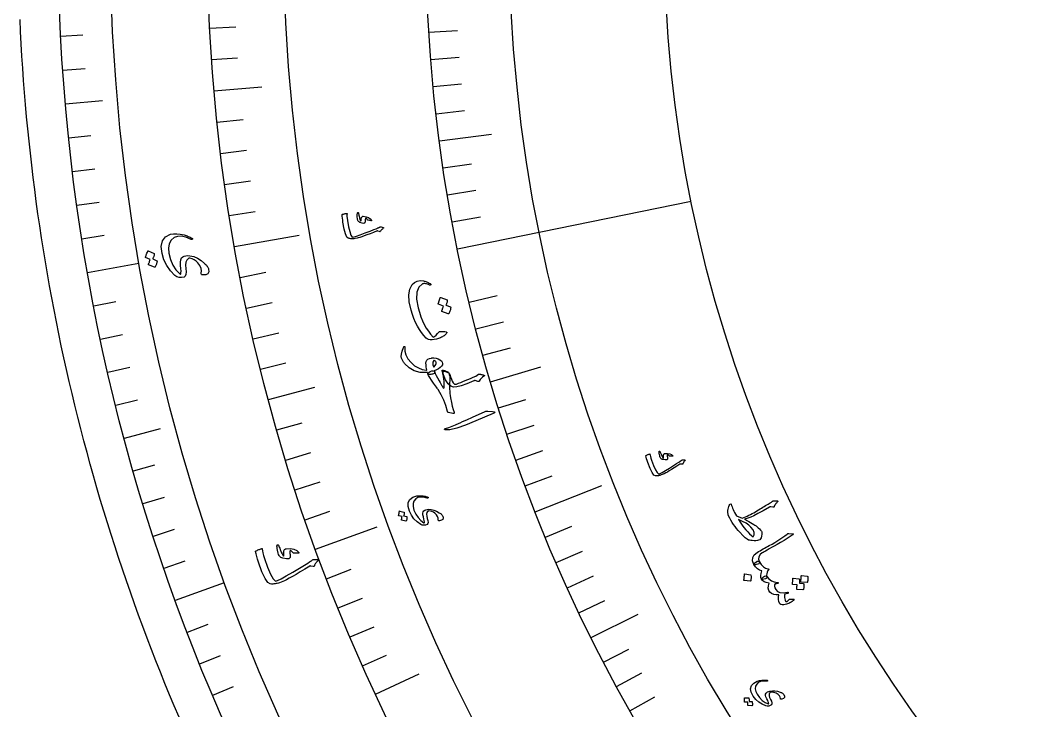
# Model space of a CAD drawing. Header units: millimetres. Extents: x -140 to 140, y -140 to 181.
# Drawn here: x -139.9 to -69.2, y -54.7 to -6.1 of the extents above; entities that cross this region are included whole.
import ezdxf

# ---------------------------------------------------------------- set-up
doc = ezdxf.new("R2010")
doc.units = ezdxf.units.MM
for name, color, linetype in [('CUT_OUTER', 1, 'Continuous'), ('ENGRAVE', 7, 'Continuous'), ('ENGRAVE_FINE', 8, 'Continuous'), ('TEXT', 5, 'Continuous')]:
    doc.layers.add(name, color=color, linetype=linetype)

msp = doc.modelspace()

# ---------------------------------------------------------------- linework, layer by layer
at = {"layer": 'CUT_OUTER'}
msp.add_lwpolyline([(-128.6759, -55.1589), (-129.012, -54.3683), (-129.3431, -53.5757), (-129.6694, -52.781), (-129.9909, -51.9844), (-130.3074, -51.1858), (-130.619, -50.3853), (-130.9257, -49.5829), (-131.2275, -48.7786), (-131.5243, -47.9725), (-131.8162, -47.1646), (-132.1031, -46.3549), (-132.385, -45.5434), (-132.662, -44.7303), (-132.9339, -43.9154), (-133.2009, -43.0989), (-133.4628, -42.2808), (-133.7198, -41.4611), (-133.9716, -40.6399), (-134.2185, -39.8171), (-134.4603, -38.9928), (-134.697, -38.167), (-134.9286, -37.3398), (-135.1552, -36.5112), (-135.3767, -35.6812), (-135.5931, -34.8499), (-135.8044, -34.0172), (-136.0105, -33.1833), (-136.2116, -32.3481), (-136.4075, -31.5117), (-136.5983, -30.6742), (-136.7839, -29.8354), (-136.9644, -28.9956), (-137.1398, -28.1546), (-137.3099, -27.3126), (-137.4749, -26.4696), (-137.6348, -25.6256), (-137.7894, -24.7806), (-137.9389, -23.9347), (-138.0831, -23.0878), (-138.2222, -22.2401), (-138.3561, -21.3916), (-138.4847, -20.5423), (-138.6081, -19.6922), (-138.7264, -18.8413), (-138.8394, -17.9897), (-138.9471, -17.1375), (-139.0497, -16.2846), (-139.147, -15.4311), (-139.239, -14.577), (-139.3259, -13.7224), (-139.4074, -12.8673), (-139.4838, -12.0116), (-139.5548, -11.1555), (-139.6207, -10.299), (-139.6812, -9.4421), (-139.7365, -8.5849), (-139.7866, -7.7273), (-139.8314, -6.8695), (-139.8709, -6.0114)], dxfattribs=at)
at = {"layer": 'ENGRAVE'}
for points in [[(-126.2179, -11.0426), (-122.8428, -10.7473)], [(-136.6779, -11.9578), (-134.0629, -11.729)], [(-110.343, -14.5642), (-106.6788, -14.0806)], [(-109.0713, -22.1616), (-92.6077, -18.8164)], [(-124.7751, -22.0012), (-120.2253, -21.199)], [(-135.1156, -23.8245), (-131.4965, -23.1864)], [(-106.7411, -31.5283), (-103.1965, -30.4813)], [(-122.3828, -32.7924), (-119.1102, -31.9155)], [(-132.525, -35.51), (-129.9895, -34.8306)], [(-103.5983, -40.6828), (-98.907, -38.8406)], [(-119.0591, -43.334), (-114.7177, -41.7538)], [(-128.9258, -46.9252), (-125.4725, -45.6682)], [(-99.6604, -49.553), (-96.3509, -47.9075)], [(-114.8292, -53.5457), (-111.7586, -52.1139)]]:
    msp.add_lwpolyline(points, dxfattribs=at)
for radius in [137.2, 137.2, 133.525, 126.7, 126.7, 121.31, 111.3, 111.3, 105.42, 94.5, 94.5]:
    msp.add_circle((0, 0), radius, dxfattribs=at)
at = {"layer": 'ENGRAVE_FINE'}
for points in [[(-126.5264, -6.631), (-124.6809, -6.5342)], [(-111.085, -6.9147), (-109.0729, -6.7894)], [(-137.012, -7.1805), (-135.4391, -7.0981)], [(-126.3914, -8.8381), (-124.5479, -8.7092)], [(-110.9492, -8.8299), (-108.9395, -8.67)], [(-136.8658, -9.5706), (-135.2946, -9.4607)], [(-110.7803, -10.7436), (-108.7737, -10.549)], [(-110.5782, -12.6553), (-108.5753, -12.426)], [(-126.0059, -13.2438), (-124.168, -13.0506)], [(-136.4484, -14.3413), (-134.882, -14.1767)], [(-125.7556, -15.4408), (-123.9214, -15.2156)], [(-110.0747, -16.4699), (-108.0809, -16.1716)], [(-136.1773, -16.7205), (-134.6141, -16.5285)], [(-125.467, -17.6332), (-123.6369, -17.376)], [(-109.7733, -18.3717), (-107.7849, -18.039)], [(-135.8648, -19.0945), (-134.3051, -18.8754)], [(-125.1401, -19.8202), (-123.3149, -19.5312)], [(-109.4388, -20.2691), (-107.4565, -19.902)], [(-135.5108, -21.4628), (-133.9552, -21.2164)], [(-124.3722, -24.1755), (-122.5581, -23.8229)], [(-134.6792, -26.179), (-133.1332, -25.8785)], [(-123.9313, -26.3424), (-122.1237, -25.9582)], [(-108.2376, -25.9291), (-106.2771, -25.4594)], [(-107.7714, -27.803), (-105.8194, -27.2994)], [(-134.2019, -28.5255), (-132.6613, -28.198)], [(-123.4527, -28.5013), (-121.6521, -28.0856)], [(-107.2726, -29.6696), (-105.3295, -29.1322)], [(-122.9365, -30.6515), (-121.1434, -30.2044)], [(-133.6836, -30.8633), (-132.1489, -30.509)], [(-133.1246, -33.1917), (-131.5964, -32.8107)], [(-106.1771, -33.3785), (-104.2539, -32.7739)], [(-121.7919, -34.9233), (-120.0154, -34.4139)], [(-105.5806, -35.2196), (-103.6682, -34.5817)], [(-121.1638, -37.0435), (-119.3966, -36.5032)], [(-104.9519, -37.0511), (-103.0509, -36.38)], [(-131.8851, -37.8174), (-130.3711, -37.3833)], [(-120.4989, -39.1525), (-118.7413, -38.5814)], [(-104.2911, -38.8723), (-102.402, -38.1682)], [(-131.205, -40.1134), (-129.6988, -39.6529)], [(-119.7972, -41.2495), (-118.0499, -40.6478)], [(-130.485, -42.3971), (-128.987, -41.9104)], [(-102.8736, -42.4819), (-101.0102, -41.7124)], [(-102.1173, -44.269), (-100.2676, -43.4672)], [(-129.7251, -44.668), (-128.236, -44.1552)], [(-118.2846, -45.4052), (-116.5594, -44.743)], [(-101.3295, -46.0436), (-99.4941, -45.2096)], [(-117.4742, -47.4627), (-115.7608, -46.7704)], [(-100.5105, -47.8052), (-98.6899, -46.9392)], [(-128.0872, -49.1681), (-126.6168, -48.6037)], [(-116.628, -49.5056), (-114.9269, -48.7836)], [(-127.2096, -51.396), (-125.7493, -50.806)], [(-115.7462, -51.5335), (-114.058, -50.7819)], [(-98.7794, -51.2867), (-96.9902, -50.3577)], [(-97.8678, -53.0056), (-96.0951, -52.0455)], [(-126.2933, -53.6083), (-124.8435, -52.9929)], [(-96.9258, -54.7091), (-95.1701, -53.7181)]]:
    msp.add_lwpolyline(points, dxfattribs=at)
at = {"layer": 'TEXT'}
for points in [[(-114.2944, -20.7204), (-114.3277, -20.746), (-114.3589, -20.772), (-114.3879, -20.7986), (-114.4149, -20.8257), (-114.4398, -20.8535), (-114.4625, -20.8822), (-114.4831, -20.9118), (-114.5015, -20.9423), (-114.5126, -20.9548), (-114.5272, -20.961), (-114.5451, -20.9608), (-114.5664, -20.9542), (-114.6802, -20.9123), (-114.6923, -20.9084), (-114.7025, -20.9059), (-114.7107, -20.9048), (-114.7168, -20.905), (-114.9841, -21.0112), (-115.2259, -21.1055), (-115.4423, -21.1879), (-115.6332, -21.2583), (-115.7985, -21.3164), (-115.9381, -21.362), (-116.0519, -21.3948), (-116.14, -21.4151), (-116.3076, -21.446), (-116.3612, -21.4528), (-116.4156, -21.457), (-116.4706, -21.4588), (-116.5264, -21.4579), (-116.5828, -21.4544), (-116.64, -21.4478), (-116.698, -21.4383), (-116.7568, -21.4258), (-116.8567, -21.3372), (-116.9531, -21.1189), (-117.0452, -20.7709), (-117.1319, -20.2932), (-117.1526, -20.1428), (-117.1677, -20.0031), (-117.1773, -19.874), (-117.1815, -19.7555), (-117.1787, -19.7441), (-117.1734, -19.7355), (-117.1653, -19.7295), (-117.1547, -19.7261), (-117.1027, -19.7142), (-117.0553, -19.7037), (-117.0125, -19.6946), (-116.9744, -19.6869), (-116.9404, -19.6807), (-116.9101, -19.6757), (-116.8837, -19.672), (-116.8609, -19.6696), (-116.848, -19.669), (-116.8402, -19.6723), (-116.8374, -19.6796), (-116.8397, -19.6908), (-116.8504, -19.7752), (-116.8506, -19.8818), (-116.8403, -20.0104), (-116.8195, -20.1612), (-116.7411, -20.6087), (-116.6576, -20.9548), (-116.5699, -21.1995), (-116.4785, -21.3429), (-116.3745, -21.3236), (-116.1892, -21.2678), (-115.9225, -21.1756), (-115.5746, -21.0473), (-115.2266, -20.9163), (-114.9635, -20.8164), (-114.7854, -20.7473), (-114.6923, -20.7089), (-114.667, -20.6976), (-114.6433, -20.687), (-114.6212, -20.6771), (-114.6008, -20.668), (-114.5822, -20.6597), (-114.5656, -20.6521), (-114.5512, -20.6454), (-114.5388, -20.6395), (-114.5114, -20.6284), (-114.4844, -20.6227), (-114.4577, -20.6222), (-114.4315, -20.6271), (-114.2899, -20.6675), (-114.2802, -20.6712), (-114.2734, -20.6758), (-114.2695, -20.6814), (-114.2685, -20.6879), (-114.2716, -20.6967), (-114.2769, -20.7051), (-114.2845, -20.713), (-114.2944, -20.7204)], [(-115.1274, -20.1692), (-115.1271, -20.1757), (-115.1287, -20.1816), (-115.1322, -20.187), (-115.1375, -20.1919), (-115.1427, -20.1941), (-115.1484, -20.1955), (-115.1547, -20.1962), (-115.1615, -20.1961), (-115.3555, -20.1567), (-115.3754, -20.1512), (-115.3912, -20.1445), (-115.4027, -20.1367), (-115.41, -20.1277), (-115.4296, -20.0872), (-115.452, -20.0537), (-115.4771, -20.0272), (-115.505, -20.0078), (-115.5182, -20.0053), (-115.5304, -20.0139), (-115.5415, -20.0338), (-115.5515, -20.0649), (-115.5549, -20.085), (-115.5577, -20.1058), (-115.5599, -20.127), (-115.5616, -20.1489), (-115.5627, -20.1715), (-115.5632, -20.1952), (-115.5631, -20.2198), (-115.5624, -20.2454), (-115.5834, -20.338), (-115.6528, -20.3787), (-115.7707, -20.3674), (-115.937, -20.304), (-115.9882, -20.2747), (-116.0294, -20.2445), (-116.0606, -20.2135), (-116.0819, -20.1816), (-116.0964, -20.145), (-116.1087, -20.093), (-116.1188, -20.0257), (-116.1266, -19.9431), (-116.1297, -19.9008), (-116.1311, -19.8604), (-116.1308, -19.8219), (-116.1289, -19.7853), (-116.1259, -19.7508), (-116.1226, -19.7184), (-116.119, -19.6881), (-116.1149, -19.66), (-116.1085, -19.642), (-116.1, -19.6284), (-116.0894, -19.6194), (-116.0767, -19.6149), (-116.0628, -19.6147), (-116.0521, -19.6195), (-116.0445, -19.6292), (-116.0401, -19.6438), (-116.0288, -19.6908), (-116.0168, -19.7443), (-116.0042, -19.8042), (-115.9908, -19.8706), (-115.9658, -19.9945), (-115.9415, -20.0904), (-115.918, -20.1584), (-115.8954, -20.1983), (-115.8904, -20.2032), (-115.8845, -20.2052), (-115.8778, -20.2045), (-115.8702, -20.201), (-115.8658, -20.1971), (-115.8623, -20.1908), (-115.8596, -20.182), (-115.8578, -20.1707), (-115.851, -20.0677), (-115.8462, -20.0243), (-115.8369, -19.9863), (-115.8231, -19.9537), (-115.8048, -19.9264), (-115.7821, -19.9021), (-115.7571, -19.8858), (-115.7299, -19.8774), (-115.7004, -19.8769), (-115.4961, -19.9057), (-115.3326, -19.9639), (-115.2097, -20.0518), (-115.1274, -20.1692)], [(-127.1083, -23.891), (-127.0846, -23.7207), (-127.1157, -23.5414), (-127.2015, -23.353), (-127.3421, -23.1552), (-127.4634, -23.0353), (-127.5992, -22.9415), (-127.7494, -22.8738), (-127.9142, -22.8323), (-127.9459, -22.8309), (-127.9778, -22.8359), (-128.0098, -22.8474), (-128.0419, -22.8653), (-128.1342, -22.9636), (-128.1905, -23.1109), (-128.2109, -23.3074), (-128.1949, -23.5528), (-128.1763, -23.7947), (-128.1899, -23.9754), (-128.236, -24.0952), (-128.3147, -24.154), (-128.4952, -24.1928), (-128.6635, -24.1872), (-128.8196, -24.137), (-128.9634, -24.0421), (-129.2854, -23.7145), (-129.5444, -23.3485), (-129.7401, -22.9448), (-129.8722, -22.5037), (-129.9229, -22.0059), (-129.8388, -21.6133), (-129.6209, -21.3268), (-129.2699, -21.1462), (-129.0676, -21.106), (-128.8419, -21.0994), (-128.5928, -21.1261), (-128.3202, -21.1859), (-128.2432, -21.2096), (-128.1686, -21.2346), (-128.0963, -21.261), (-128.0264, -21.2886), (-127.9584, -21.3178), (-127.892, -21.3488), (-127.8272, -21.3816), (-127.764, -21.4163), (-127.737, -21.4361), (-127.7241, -21.4557), (-127.7253, -21.4751), (-127.7407, -21.4943), (-127.7616, -21.5071), (-127.7837, -21.513), (-127.8069, -21.5121), (-127.8313, -21.5044), (-128.1961, -21.3547), (-128.5145, -21.2823), (-128.7865, -21.2881), (-129.0122, -21.3725), (-129.2334, -21.5611), (-129.3703, -21.8074), (-129.4227, -22.1112), (-129.39, -22.4721), (-129.2742, -22.9218), (-129.1084, -23.3154), (-128.8931, -23.6526), (-128.6287, -23.9331), (-128.6078, -23.9489), (-128.589, -23.9529), (-128.5725, -23.945), (-128.5582, -23.9251), (-128.5384, -23.8518), (-128.5326, -23.73), (-128.5408, -23.5598), (-128.5627, -23.341), (-128.5756, -23.1167), (-128.5552, -22.9402), (-128.5017, -22.8116), (-128.4152, -22.7308), (-128.3055, -22.6811), (-128.1865, -22.6516), (-128.0581, -22.6425), (-127.9203, -22.6534), (-127.642, -22.7186), (-127.3764, -22.8297), (-127.1237, -22.9867), (-126.8834, -23.1893), (-126.8252, -23.244), (-126.7735, -23.2981), (-126.7283, -23.3513), (-126.6897, -23.4038), (-126.6574, -23.4553), (-126.6311, -23.5053), (-126.6108, -23.5538), (-126.5966, -23.6009), (-126.5791, -23.7922), (-126.6403, -23.9231), (-126.7804, -23.9937), (-126.9996, -24.0038), (-127.0613, -23.9917), (-127.1001, -23.9689), (-127.1157, -23.9354), (-127.1083, -23.891)], [(-130.2353, -23.0111), (-130.228, -23.0163), (-130.2227, -23.0245), (-130.2194, -23.0357), (-130.2182, -23.0499), (-130.2277, -23.1031), (-130.2393, -23.155), (-130.2531, -23.2057), (-130.269, -23.2552), (-130.2873, -23.3038), (-130.3082, -23.3519), (-130.3318, -23.3995), (-130.358, -23.4467), (-130.3669, -23.4564), (-130.3771, -23.4619), (-130.3888, -23.463), (-130.4019, -23.4598), (-130.824, -23.2833), (-130.8302, -23.2775), (-130.8319, -23.2676), (-130.8293, -23.2537), (-130.8222, -23.2357), (-130.815, -23.2229), (-130.8056, -23.2025), (-130.7941, -23.1745), (-130.7803, -23.1389), (-130.7641, -23.0953), (-130.7452, -23.0434), (-130.7235, -22.9831), (-130.6991, -22.9146), (-131.0269, -22.7722), (-131.0375, -22.7648), (-131.0417, -22.7537), (-131.0394, -22.7389), (-131.0308, -22.7203), (-131.0233, -22.7042), (-131.0123, -22.679), (-130.9977, -22.6446), (-130.9795, -22.601), (-130.9579, -22.5477), (-130.933, -22.484), (-130.9046, -22.4099), (-130.8729, -22.3255), (-130.8667, -22.3162), (-130.8599, -22.3115), (-130.8522, -22.3111), (-130.8438, -22.3153), (-130.4371, -22.5022), (-130.4298, -22.5075), (-130.4245, -22.5157), (-130.4213, -22.5269), (-130.4201, -22.5411), (-130.4263, -22.586), (-130.4349, -22.63), (-130.4459, -22.6732), (-130.4592, -22.7154), (-130.4746, -22.7567), (-130.4918, -22.797), (-130.5108, -22.8364), (-130.5315, -22.8747)], [(-109.839, -28.1159), (-109.8741, -28.1619), (-109.9144, -28.2061), (-109.96, -28.2486), (-110.0109, -28.2894), (-110.0668, -28.3284), (-110.1273, -28.3655), (-110.1924, -28.4008), (-110.2622, -28.4341), (-110.405, -28.491), (-110.5502, -28.5333), (-110.6978, -28.561), (-110.8477, -28.574), (-110.9853, -28.5705), (-111.1008, -28.5502), (-111.1943, -28.513), (-111.2657, -28.4589), (-111.4343, -28.272), (-111.5935, -28.0683), (-111.7432, -27.8479), (-111.8833, -27.6108), (-112.0131, -27.3569), (-112.1318, -27.086), (-112.2392, -26.7982), (-112.3353, -26.4936), (-112.465, -25.9106), (-112.4934, -25.4146), (-112.4217, -25.0066), (-112.2509, -24.6872), (-112.0949, -24.5376), (-111.9121, -24.4446), (-111.7025, -24.4077), (-111.4662, -24.4267), (-111.4135, -24.439), (-111.359, -24.4547), (-111.3027, -24.4737), (-111.2447, -24.496), (-111.1848, -24.5217), (-111.1232, -24.5507), (-111.0598, -24.583), (-110.9947, -24.6187), (-110.9757, -24.6313), (-110.9625, -24.6458), (-110.9551, -24.6622), (-110.9534, -24.6807), (-110.9553, -24.6937), (-110.9616, -24.7057), (-110.9722, -24.7167), (-110.9872, -24.7265), (-111.002, -24.7329), (-111.0171, -24.7345), (-111.0326, -24.7315), (-111.0484, -24.7237), (-111.1118, -24.6909), (-111.1761, -24.6631), (-111.2414, -24.6402), (-111.3076, -24.6223), (-111.3691, -24.6136), (-111.4264, -24.6142), (-111.4795, -24.6243), (-111.5285, -24.6437), (-111.789, -24.8734), (-111.9279, -25.2288), (-111.9443, -25.7096), (-111.8363, -26.3149), (-111.746, -26.6403), (-111.6437, -26.9465), (-111.5296, -27.2334), (-111.4039, -27.5009), (-111.2667, -27.7492), (-111.118, -27.9786), (-110.9578, -28.1891), (-110.7864, -28.3806), (-110.6846, -28.3317), (-110.5779, -28.2525), (-110.4665, -28.1432), (-110.3501, -28.0038), (-110.3372, -27.9971), (-110.3117, -27.9913), (-110.2734, -27.9864), (-110.2224, -27.9824), (-110.217, -27.9835), (-110.2123, -27.984), (-110.2085, -27.9841), (-110.2055, -27.9837), (-110.1348, -27.9836), (-110.0544, -27.9893), (-109.9641, -28.0007), (-109.8641, -28.0179), (-109.8322, -28.0286), (-109.8174, -28.0486), (-109.8197, -28.0777), (-109.839, -28.1159)], [(-109.5617, -26.2637), (-109.5536, -26.2685), (-109.5475, -26.2766), (-109.5435, -26.2879), (-109.5414, -26.3023), (-109.5485, -26.3576), (-109.5579, -26.4118), (-109.5696, -26.4648), (-109.5836, -26.5168), (-109.6003, -26.568), (-109.6197, -26.6189), (-109.642, -26.6695), (-109.6671, -26.7198), (-109.6759, -26.7304), (-109.6865, -26.7368), (-109.6988, -26.7387), (-109.7128, -26.7364), (-110.1699, -26.5847), (-110.1768, -26.5791), (-110.1792, -26.5691), (-110.1771, -26.5546), (-110.1707, -26.5356), (-110.1638, -26.5219), (-110.155, -26.5003), (-110.1443, -26.4707), (-110.1317, -26.4331), (-110.117, -26.3872), (-110.0999, -26.3325), (-110.0803, -26.2691), (-110.0584, -26.1969), (-110.4135, -26.0732), (-110.4252, -26.0663), (-110.4302, -26.0552), (-110.4287, -26.0398), (-110.4206, -26.0201), (-110.4135, -26.003), (-110.4033, -25.9763), (-110.3897, -25.9399), (-110.3729, -25.8939), (-110.353, -25.8376), (-110.3301, -25.7704), (-110.3042, -25.6923), (-110.2752, -25.6033), (-110.2692, -25.5934), (-110.2622, -25.588), (-110.2541, -25.5871), (-110.245, -25.5908), (-109.8038, -25.755), (-109.7958, -25.7599), (-109.7897, -25.768), (-109.7857, -25.7793), (-109.7837, -25.7938), (-109.7877, -25.8403), (-109.7944, -25.8861), (-109.8036, -25.9312), (-109.8154, -25.9755), (-109.8294, -26.019), (-109.8454, -26.0616), (-109.8633, -26.1034), (-109.8831, -26.1442)], [(-111.2319, -30.8798), (-111.6922, -30.8752), (-112.1063, -30.7669), (-112.4739, -30.5543), (-112.7943, -30.2373), (-112.8306, -30.1906), (-112.8645, -30.1439), (-112.8959, -30.0973), (-112.9248, -30.0506), (-112.9508, -30.0043), (-112.9736, -29.9585), (-112.9931, -29.9132), (-113.0092, -29.8685), (-113.0234, -29.7501), (-113.005, -29.5835), (-112.9537, -29.3689), (-112.8694, -29.1065), (-112.8551, -29.077), (-112.8389, -29.0576), (-112.8209, -29.0484), (-112.8009, -29.0492), (-112.7833, -29.0581), (-112.7725, -29.073), (-112.7686, -29.0939), (-112.7713, -29.1207), (-112.7851, -29.3742), (-112.716, -29.6367), (-112.5642, -29.9076), (-112.3294, -30.1863), (-112.0858, -30.3991), (-111.8236, -30.5579), (-111.543, -30.663), (-111.2442, -30.7144), (-111.2351, -30.7108), (-111.2285, -30.7058), (-111.2243, -30.6994), (-111.2227, -30.6916), (-111.2618, -30.5087), (-111.283, -30.3498), (-111.2863, -30.2149), (-111.2718, -30.104), (-111.2284, -30.0095), (-111.1526, -29.9372), (-111.0443, -29.8871), (-110.9037, -29.859), (-110.8846, -29.857), (-110.865, -29.8556), (-110.8449, -29.8547), (-110.8243, -29.8544), (-110.8028, -29.8545), (-110.7802, -29.8551), (-110.7565, -29.856), (-110.7316, -29.8573), (-110.5669, -29.8784), (-110.424, -29.9192), (-110.3029, -29.9795), (-110.2035, -30.0596), (-110.1361, -30.1507), (-110.1111, -30.2443), (-110.1285, -30.3406), (-110.1883, -30.4396), (-110.2825, -30.5378), (-110.3991, -30.6249), (-110.5384, -30.7009), (-110.7002, -30.7658), (-110.6972, -30.776), (-110.694, -30.7858), (-110.6905, -30.7952), (-110.6868, -30.8041), (-110.6831, -30.8131), (-110.6796, -30.8224), (-110.6763, -30.8322), (-110.6733, -30.8424), (-110.671, -30.8796), (-110.6857, -30.9131), (-110.7174, -30.943), (-110.7662, -30.9693), (-110.8221, -30.9902), (-110.8803, -31.0054), (-110.9408, -31.0149), (-111.0035, -31.0187), (-111.0603, -31.0167), (-111.1026, -31.0084), (-111.1307, -30.9941), (-111.1444, -30.9737), (-111.172, -30.8744), (-111.1816, -30.8764), (-111.1948, -30.8779), (-111.2115, -30.8791), (-111.2319, -30.8798)], [(-110.7209, -30.4692), (-110.641, -30.3885), (-110.5904, -30.3103), (-110.569, -30.2346), (-110.5768, -30.1614), (-110.5992, -30.1225), (-110.6269, -30.0899), (-110.6598, -30.0636), (-110.6979, -30.0436), (-110.7166, -30.0389), (-110.7345, -30.0424), (-110.7515, -30.054), (-110.7677, -30.0737), (-110.8001, -30.1402), (-110.811, -30.2267), (-110.8004, -30.3332), (-110.7681, -30.4598), (-110.7619, -30.4721), (-110.752, -30.4777), (-110.7383, -30.4768), (-110.7209, -30.4692)], [(-109.6081, -31.4688), (-109.6197, -31.606), (-109.6257, -31.7473), (-109.6262, -31.8926), (-109.6211, -32.042), (-109.6109, -32.1949), (-109.5962, -32.3508), (-109.5769, -32.5096), (-109.553, -32.6713), (-109.4989, -32.9814), (-109.4383, -33.2526), (-109.3714, -33.4846), (-109.2984, -33.6776), (-109.2919, -33.6988), (-109.2917, -33.7177), (-109.2978, -33.7344), (-109.3102, -33.7487), (-109.3268, -33.7598), (-109.3455, -33.7667), (-109.3661, -33.7692), (-109.3888, -33.7674), (-109.7086, -33.6968), (-109.7351, -33.6883), (-109.7553, -33.673), (-109.7691, -33.6508), (-109.7766, -33.6217), (-109.8948, -33.2077), (-110.0385, -32.8203), (-110.2079, -32.4592), (-110.4032, -32.1243), (-110.4144, -32.1057), (-110.4352, -32.0745), (-110.4656, -32.0306), (-110.5056, -31.974), (-110.5552, -31.9046), (-110.6143, -31.8224), (-110.683, -31.7275), (-110.7612, -31.6197), (-110.9089, -31.4095), (-111.0222, -31.2307), (-111.1012, -31.0837), (-111.1459, -30.9685), (-111.1432, -30.9354), (-111.1179, -30.8988), (-111.0697, -30.8587), (-110.9989, -30.8151), (-110.8775, -30.7677), (-110.7836, -30.7568), (-110.7173, -30.7821), (-110.6785, -30.8438), (-110.6396, -30.9433), (-110.5728, -31.0819), (-110.4781, -31.2594), (-110.3552, -31.4758), (-110.2925, -31.5845), (-110.2374, -31.6797), (-110.19, -31.7612), (-110.1503, -31.8291), (-110.1184, -31.8831), (-110.0944, -31.923), (-110.0784, -31.9486), (-110.0704, -31.9601), (-110.0665, -31.9643), (-110.0632, -31.9679), (-110.0604, -31.9709), (-110.0581, -31.9734), (-110.0562, -31.9757), (-110.0547, -31.978), (-110.0534, -31.9805), (-110.0525, -31.983), (-110.0402, -31.9966), (-110.0307, -32.0005), (-110.0239, -31.9947), (-110.0201, -31.9792), (-110.0098, -31.9128), (-110.0027, -31.8438), (-109.9987, -31.7723), (-109.9979, -31.6983), (-109.9998, -31.6215), (-110.0043, -31.542), (-110.0113, -31.4598), (-110.0207, -31.3748), (-110.0314, -31.2917), (-110.0438, -31.2102), (-110.0577, -31.1302), (-110.0732, -31.0517), (-110.0905, -30.9754), (-110.1097, -30.9022), (-110.1308, -30.8319), (-110.1538, -30.7646), (-110.1565, -30.7461), (-110.1531, -30.7323), (-110.1435, -30.723), (-110.1277, -30.7182), (-110.0971, -30.7191), (-110.0667, -30.7221), (-110.0363, -30.7272), (-110.006, -30.7344), (-109.9753, -30.7432), (-109.9436, -30.7532), (-109.9108, -30.7642), (-109.8771, -30.7763), (-109.8114, -30.8052), (-109.7581, -30.8376), (-109.717, -30.8733), (-109.6881, -30.9125), (-109.642, -31.019), (-109.6133, -31.1473), (-109.602, -31.2972), (-109.6081, -31.4688)], [(-109.1399, -31.6955), (-108.9948, -31.6411), (-108.8426, -31.5822), (-108.6833, -31.5188), (-108.5169, -31.451), (-108.3429, -31.3784), (-108.1606, -31.3003), (-107.97, -31.2168), (-107.7712, -31.1279), (-107.577, -31.0061), (-107.5495, -30.9975), (-107.5221, -30.993), (-107.4949, -30.9927), (-107.4679, -30.9966), (-107.4538, -30.9995), (-107.435, -31.0041), (-107.4115, -31.0105), (-107.3833, -31.0186), (-107.3501, -31.028), (-107.3119, -31.0383), (-107.2684, -31.0494), (-107.2198, -31.0615), (-107.2038, -31.066), (-107.1911, -31.0736), (-107.1817, -31.0842), (-107.1757, -31.0978), (-107.1749, -31.1102), (-107.1798, -31.1222), (-107.1904, -31.1338), (-107.2068, -31.1451), (-107.2983, -31.2092), (-107.3825, -31.2864), (-107.4594, -31.3766), (-107.529, -31.4799), (-107.5491, -31.5067), (-107.5728, -31.5215), (-107.5999, -31.5243), (-107.6306, -31.5151), (-107.8113, -31.4526), (-107.8322, -31.4494), (-107.8579, -31.451), (-107.8886, -31.4576), (-107.9241, -31.469), (-108.4125, -31.6729), (-108.8116, -31.8137), (-109.1214, -31.8911), (-109.3421, -31.9047), (-109.5443, -31.836), (-109.7309, -31.6688), (-109.9013, -31.4029), (-110.0547, -31.0381), (-110.0864, -30.8956), (-110.0618, -30.8141), (-109.9811, -30.7936), (-109.8442, -30.8339), (-109.8253, -30.8424), (-109.8067, -30.8505), (-109.7886, -30.8585), (-109.7709, -30.8662), (-109.7537, -30.8737), (-109.7368, -30.881), (-109.7203, -30.888), (-109.7043, -30.8948), (-109.6721, -30.9135), (-109.6456, -30.9394), (-109.6248, -30.9725), (-109.6096, -31.0127), (-109.5513, -31.1957), (-109.4926, -31.355), (-109.4334, -31.4904), (-109.374, -31.602), (-109.3291, -31.6617), (-109.2751, -31.6972), (-109.212, -31.7085), (-109.1399, -31.6955)], [(-106.6009, -33.6268), (-106.491, -33.6448), (-106.4455, -33.6727), (-106.4645, -33.7107), (-106.5479, -33.7588), (-107.7661, -34.2729), (-108.5141, -34.5877), (-109.1241, -34.7994), (-109.5967, -34.9072), (-109.9319, -34.9105), (-109.9623, -34.9014), (-109.9806, -34.8905), (-109.9867, -34.8778), (-109.9807, -34.8635), (-109.9685, -34.8497), (-109.951, -34.837), (-109.9282, -34.8255), (-109.9001, -34.8152), (-109.6782, -34.7449), (-109.4461, -34.6601), (-109.2038, -34.5608), (-108.9513, -34.447), (-108.8849, -34.4187), (-108.7061, -34.34), (-108.415, -34.2113), (-108.0113, -34.0327), (-107.1184, -33.6296), (-107.0698, -33.6116), (-107.0235, -33.5998), (-106.9795, -33.5943), (-106.9377, -33.595)], [(-93.0573, -37.0884), (-93.0823, -37.1172), (-93.1053, -37.146), (-93.1265, -37.1749), (-93.1456, -37.2039), (-93.1628, -37.2331), (-93.1778, -37.2628), (-93.1908, -37.2929), (-93.2017, -37.3234), (-93.2094, -37.3365), (-93.2213, -37.3446), (-93.2373, -37.3477), (-93.2574, -37.3457), (-93.3663, -37.3289), (-93.3779, -37.3277), (-93.3874, -37.3273), (-93.3949, -37.3278), (-93.4003, -37.3291), (-93.6193, -37.4719), (-93.8177, -37.5996), (-93.9956, -37.7121), (-94.153, -37.8093), (-94.2898, -37.8909), (-94.4059, -37.9567), (-94.5014, -38.0066), (-94.5762, -38.0405), (-94.7199, -38.0983), (-94.7665, -38.1141), (-94.8142, -38.1277), (-94.8629, -38.1392), (-94.9127, -38.1485), (-94.9636, -38.1555), (-95.0158, -38.16), (-95.0692, -38.162), (-95.1238, -38.1615), (-95.2289, -38.1006), (-95.3542, -37.9234), (-95.4991, -37.6299), (-95.6625, -37.2197), (-95.708, -37.0894), (-95.7466, -36.9676), (-95.7784, -36.8543), (-95.8035, -36.7494), (-95.8031, -36.7388), (-95.7999, -36.7301), (-95.7938, -36.7233), (-95.7849, -36.7184), (-95.7407, -36.6984), (-95.7004, -36.6805), (-95.6639, -36.6647), (-95.6313, -36.651), (-95.6021, -36.6393), (-95.5761, -36.6295), (-95.5531, -36.6214), (-95.5333, -36.6152), (-95.5219, -36.6123), (-95.5143, -36.6139), (-95.5106, -36.6198), (-95.5106, -36.6302), (-95.5049, -36.7074), (-95.4859, -36.8024), (-95.4536, -36.9152), (-95.4078, -37.0458), (-95.2573, -37.4305), (-95.1205, -37.7239), (-94.9981, -37.9261), (-94.8909, -38.0374), (-94.8016, -38.0014), (-94.6466, -37.9182), (-94.4257, -37.7879), (-94.1388, -37.6107), (-93.8524, -37.4312), (-93.6361, -37.2947), (-93.4899, -37.2011), (-93.4138, -37.1501), (-93.3933, -37.1354), (-93.3741, -37.1217), (-93.3562, -37.1089), (-93.3396, -37.0971), (-93.3246, -37.0863), (-93.3112, -37.0766), (-93.2995, -37.068), (-93.2895, -37.0605), (-93.2671, -37.0457), (-93.2441, -37.0357), (-93.2204, -37.0305), (-93.1962, -37.0301), (-93.0627, -37.0405), (-93.0534, -37.042), (-93.0465, -37.0449), (-93.0421, -37.0492), (-93.04, -37.0548), (-93.0412, -37.0632), (-93.0444, -37.0716), (-93.0498, -37.08), (-93.0573, -37.0884)], [(-93.8987, -36.748), (-93.8973, -36.7537), (-93.8977, -36.7593), (-93.8998, -36.7647), (-93.9036, -36.77), (-93.9078, -36.7729), (-93.9126, -36.7752), (-93.9181, -36.777), (-93.9242, -36.7781), (-94.1042, -36.778), (-94.1229, -36.7767), (-94.1382, -36.7736), (-94.1498, -36.7687), (-94.158, -36.762), (-94.1827, -36.7295), (-94.2087, -36.7037), (-94.2358, -36.6846), (-94.2642, -36.6723), (-94.2764, -36.6725), (-94.2857, -36.6824), (-94.292, -36.7021), (-94.2954, -36.7315), (-94.2947, -36.7501), (-94.2935, -36.7691), (-94.2917, -36.7884), (-94.2892, -36.8082), (-94.2862, -36.8286), (-94.2824, -36.8497), (-94.2778, -36.8716), (-94.2726, -36.8943), (-94.2746, -36.9806), (-94.3291, -37.0293), (-94.4362, -37.0406), (-94.5957, -37.014), (-94.6467, -36.9972), (-94.6888, -36.9777), (-94.7223, -36.9557), (-94.7469, -36.9311), (-94.7664, -36.9011), (-94.7868, -36.857), (-94.8079, -36.7989), (-94.8297, -36.7267), (-94.8401, -36.6896), (-94.8486, -36.6538), (-94.8553, -36.6195), (-94.8602, -36.5865), (-94.8638, -36.5552), (-94.8666, -36.5258), (-94.8688, -36.4981), (-94.8703, -36.4723), (-94.8678, -36.4551), (-94.8626, -36.4416), (-94.8548, -36.4316), (-94.8443, -36.4253), (-94.832, -36.4226), (-94.8216, -36.425), (-94.8131, -36.4322), (-94.8065, -36.4444), (-94.788, -36.4843), (-94.7677, -36.5298), (-94.7456, -36.5809), (-94.7218, -36.6377), (-94.6772, -36.7435), (-94.6383, -36.8246), (-94.6051, -36.8809), (-94.5777, -36.9124), (-94.5724, -36.9158), (-94.5668, -36.9166), (-94.5609, -36.9147), (-94.5548, -36.9102), (-94.5516, -36.906), (-94.5496, -36.8997), (-94.5488, -36.8914), (-94.5493, -36.881), (-94.5617, -36.7881), (-94.5652, -36.7486), (-94.5638, -36.713), (-94.5574, -36.6815), (-94.546, -36.6539), (-94.5301, -36.6282), (-94.5108, -36.6091), (-94.4881, -36.5967), (-94.4619, -36.591), (-94.2747, -36.5798), (-94.1184, -36.6022), (-93.9931, -36.6582), (-93.8987, -36.748)], [(-110.4199, -41.2558), (-110.4239, -41.1375), (-110.4661, -41.0196), (-110.5465, -40.902), (-110.6652, -40.7846), (-110.7616, -40.7177), (-110.8647, -40.6702), (-110.9745, -40.6423), (-111.091, -40.6338), (-111.1127, -40.6366), (-111.1336, -40.6438), (-111.1539, -40.6554), (-111.1735, -40.6714), (-111.2243, -40.7488), (-111.245, -40.8552), (-111.2355, -40.9906), (-111.1957, -41.1548), (-111.1546, -41.3162), (-111.1426, -41.4402), (-111.1597, -41.5266), (-111.2061, -41.5757), (-111.3239, -41.6232), (-111.4385, -41.6392), (-111.5501, -41.6237), (-111.6586, -41.5765), (-111.9151, -41.3932), (-112.1336, -41.1769), (-112.3138, -40.9278), (-112.4556, -40.646), (-112.5493, -40.3163), (-112.5395, -40.0413), (-112.4266, -39.8215), (-112.2109, -39.6569), (-112.0789, -39.6051), (-111.927, -39.5732), (-111.7552, -39.561), (-111.5635, -39.5684), (-111.5085, -39.5751), (-111.455, -39.583), (-111.4029, -39.592), (-111.3522, -39.6022), (-111.3026, -39.6138), (-111.2539, -39.6268), (-111.2061, -39.6412), (-111.1592, -39.657), (-111.1385, -39.6671), (-111.1274, -39.6788), (-111.1259, -39.6921), (-111.1339, -39.707), (-111.1466, -39.7182), (-111.1608, -39.7249), (-111.1766, -39.7271), (-111.1941, -39.7248), (-111.4591, -39.6675), (-111.6833, -39.6571), (-111.8667, -39.694), (-112.0092, -39.7784), (-112.1361, -39.9326), (-112.1992, -40.1155), (-112.1982, -40.327), (-112.133, -40.5667), (-112.0011, -40.8565), (-111.8423, -41.1026), (-111.6567, -41.3049), (-111.4448, -41.4632), (-111.4287, -41.4715), (-111.4155, -41.472), (-111.4053, -41.4646), (-111.3979, -41.4495), (-111.3931, -41.3976), (-111.4035, -41.3146), (-111.4291, -41.2004), (-111.4698, -41.055), (-111.5051, -40.9049), (-111.5122, -40.7832), (-111.4912, -40.6898), (-111.4423, -40.6248), (-111.3739, -40.5781), (-111.2969, -40.544), (-111.211, -40.5224), (-111.1164, -40.5134), (-110.9202, -40.5244), (-110.7272, -40.5681), (-110.5373, -40.6445), (-110.3505, -40.7534), (-110.3046, -40.7837), (-110.2632, -40.8142), (-110.2262, -40.845), (-110.1939, -40.8761), (-110.1659, -40.9072), (-110.1421, -40.938), (-110.1226, -40.9686), (-110.1074, -40.9989), (-110.073, -41.1267), (-110.099, -41.2227), (-110.1857, -41.287), (-110.3329, -41.3195), (-110.3762, -41.3186), (-110.4051, -41.3077), (-110.4197, -41.2867), (-110.4199, -41.2558)], [(-86.8162, -39.9223), (-86.7601, -39.9207), (-86.7104, -39.9195), (-86.6671, -39.9187), (-86.6301, -39.9182), (-86.5999, -39.9179), (-86.5768, -39.9178), (-86.5609, -39.9177), (-86.552, -39.9178), (-86.5393, -39.9205), (-86.5286, -39.926), (-86.5199, -39.9344), (-86.5131, -39.9456), (-86.5102, -39.956), (-86.5113, -39.9664), (-86.5163, -39.9766), (-86.5253, -39.9868), (-86.57, -40.0342), (-86.6092, -40.0766), (-86.6429, -40.1138), (-86.6711, -40.146), (-86.6826, -40.1623), (-86.6944, -40.1804), (-86.7067, -40.2003), (-86.7195, -40.222), (-86.7327, -40.2458), (-86.746, -40.272), (-86.7596, -40.3005), (-86.7734, -40.3313), (-86.7909, -40.3548), (-86.8118, -40.3696), (-86.836, -40.3758), (-86.8637, -40.3733), (-87.0083, -40.3432), (-87.0308, -40.3405), (-87.0521, -40.3417), (-87.0723, -40.3469), (-87.0913, -40.356), (-87.5456, -40.6168), (-87.9169, -40.8214), (-88.2053, -40.9696), (-88.4108, -41.0611), (-88.489, -41.0921), (-88.5607, -41.1197), (-88.6257, -41.1438), (-88.6842, -41.1646), (-88.7364, -41.1821), (-88.7825, -41.1965), (-88.8225, -41.2077), (-88.8565, -41.2158), (-88.6984, -41.2987), (-88.5542, -41.3764), (-88.424, -41.449), (-88.3079, -41.5164), (-88.2056, -41.5785), (-88.1171, -41.6348), (-88.0423, -41.6855), (-87.9813, -41.7305), (-87.8822, -41.8149), (-87.7969, -41.8974), (-87.7256, -41.9779), (-87.6682, -42.0565), (-87.6449, -42.1015), (-87.6308, -42.1535), (-87.6257, -42.2126), (-87.6298, -42.2786), (-87.6534, -42.417), (-87.6875, -42.5267), (-87.7323, -42.6075), (-87.7878, -42.6594), (-87.8612, -42.6935), (-87.9512, -42.7164), (-88.0578, -42.7283), (-88.181, -42.7291), (-88.3053, -42.7233), (-88.411, -42.7136), (-88.4981, -42.7002), (-88.5666, -42.683), (-88.6686, -42.629), (-88.8075, -42.5184), (-88.983, -42.3509), (-89.1948, -42.1262), (-89.3073, -41.998), (-89.4159, -41.8649), (-89.5207, -41.7268), (-89.6215, -41.5838), (-89.7184, -41.4366), (-89.8113, -41.2858), (-89.9004, -41.1315), (-89.9854, -40.9737), (-90.0007, -40.9087), (-90.0123, -40.8458), (-90.0204, -40.7849), (-90.025, -40.726), (-90.0262, -40.6686), (-90.0244, -40.6121), (-90.0195, -40.5566), (-90.0115, -40.502), (-89.9909, -40.4033), (-89.9646, -40.3172), (-89.9326, -40.2437), (-89.8949, -40.1827), (-89.859, -40.1425), (-89.8298, -40.1249), (-89.8075, -40.1299), (-89.7919, -40.1576), (-89.765, -40.2433), (-89.7328, -40.3342), (-89.6953, -40.4302), (-89.6524, -40.5313), (-89.6042, -40.6375), (-89.5505, -40.7488), (-89.4915, -40.8651), (-89.427, -40.9865), (-89.0157, -41.143), (-88.9008, -41.0962), (-88.7859, -41.0466), (-88.6712, -40.994), (-88.5564, -40.9385), (-88.4413, -40.8803), (-88.3255, -40.8194), (-88.2088, -40.7559), (-88.0915, -40.6899), (-87.9758, -40.6232), (-87.8645, -40.5579), (-87.7574, -40.494), (-87.6546, -40.4314), (-87.5555, -40.3706), (-87.4596, -40.312), (-87.367, -40.2555), (-87.2777, -40.2012), (-87.195, -40.1508), (-87.1225, -40.106), (-87.0601, -40.0669), (-87.0078, -40.0334), (-86.9653, -40.0054), (-86.9325, -39.9828), (-86.9093, -39.9656), (-86.8957, -39.9538), (-86.8792, -39.9427), (-86.8605, -39.9338), (-86.8395, -39.927), (-86.8162, -39.9223)], [(-112.6412, -41.0318), (-112.6356, -41.0345), (-112.631, -41.0394), (-112.6275, -41.0465), (-112.625, -41.0559), (-112.6251, -41.0929), (-112.6269, -41.1293), (-112.6302, -41.1652), (-112.6351, -41.2004), (-112.6418, -41.2354), (-112.6503, -41.2703), (-112.6606, -41.3052), (-112.6728, -41.3401), (-112.6777, -41.3478), (-112.684, -41.3527), (-112.6918, -41.3548), (-112.701, -41.3542), (-113.0075, -41.2858), (-113.0124, -41.2826), (-113.0147, -41.2762), (-113.0146, -41.2664), (-113.0119, -41.2535), (-113.0085, -41.244), (-113.0046, -41.2291), (-113.0001, -41.2089), (-112.9949, -41.1833), (-112.9891, -41.152), (-112.9824, -41.1147), (-112.9749, -41.0715), (-112.9665, -41.0224), (-113.2052, -40.9659), (-113.2132, -40.9622), (-113.2174, -40.9553), (-113.2176, -40.945), (-113.214, -40.9314), (-113.2108, -40.9197), (-113.2064, -40.9014), (-113.2006, -40.8765), (-113.1934, -40.845), (-113.1852, -40.8065), (-113.1758, -40.7606), (-113.1654, -40.7073), (-113.154, -40.6465), (-113.151, -40.6396), (-113.1469, -40.6355), (-113.1418, -40.6344), (-113.1356, -40.6362), (-112.8381, -40.713), (-112.8325, -40.7157), (-112.828, -40.7206), (-112.8245, -40.7278), (-112.822, -40.7372), (-112.8208, -40.7682), (-112.8214, -40.7989), (-112.8237, -40.8293), (-112.8277, -40.8594), (-112.8333, -40.8891), (-112.8401, -40.9183), (-112.8483, -40.9471), (-112.8578, -40.9754)], [(-88.4041, -41.7684), (-88.5511, -41.635), (-88.746, -41.5008), (-88.9887, -41.3653), (-89.2793, -41.2281), (-89.152, -41.4328), (-89.0232, -41.6232), (-88.893, -41.7992), (-88.7615, -41.961), (-88.6295, -42.1085), (-88.4976, -42.2416), (-88.366, -42.3605), (-88.2347, -42.4651), (-88.1651, -42.3179), (-88.1702, -42.1529), (-88.2499, -41.9699), (-88.4041, -41.7684)], [(-85.456, -42.2453), (-85.4393, -42.247), (-85.4271, -42.2503), (-85.4193, -42.2552), (-85.4162, -42.2617), (-85.4169, -42.2743), (-85.4292, -42.2913), (-85.4533, -42.3129), (-85.489, -42.339), (-85.7894, -42.5304), (-86.0688, -42.7041), (-86.3274, -42.8597), (-86.5651, -42.9974), (-86.7701, -43.1118), (-86.9536, -43.2146), (-87.1157, -43.3059), (-87.2565, -43.3856), (-87.376, -43.4534), (-87.4744, -43.5091), (-87.5517, -43.5527), (-87.6079, -43.5841), (-87.7616, -43.7077), (-87.8467, -43.8544), (-87.8632, -44.0243), (-87.8107, -44.2171), (-87.7989, -44.2722), (-87.8129, -44.3183), (-87.8526, -44.3553), (-87.9181, -44.3834), (-88.0282, -44.4139), (-88.1105, -44.4283), (-88.1651, -44.4267), (-88.1919, -44.4091), (-88.2838, -44.1454), (-88.2777, -43.9147), (-88.1739, -43.7172), (-87.9727, -43.5531), (-87.8682, -43.4913), (-87.7631, -43.4301), (-87.6572, -43.3697), (-87.5508, -43.3099), (-87.4437, -43.2505), (-87.3363, -43.1913), (-87.2285, -43.1322), (-87.1202, -43.0733), (-86.9136, -42.9613), (-86.7295, -42.8566), (-86.5679, -42.7591), (-86.4288, -42.6689), (-86.2971, -42.5785), (-86.1576, -42.4805), (-86.0103, -42.3748), (-85.8551, -42.2616), (-85.8264, -42.2426), (-85.7981, -42.2296), (-85.7702, -42.2227), (-85.7426, -42.2217)], [(-120.2387, -43.5645), (-120.2367, -43.5737), (-120.2375, -43.5826), (-120.2411, -43.5912), (-120.2475, -43.5995), (-120.2543, -43.6039), (-120.2621, -43.6074), (-120.2709, -43.61), (-120.2808, -43.6116), (-120.5685, -43.6043), (-120.5985, -43.6015), (-120.6226, -43.596), (-120.6411, -43.5877), (-120.6538, -43.5767), (-120.6921, -43.5238), (-120.7325, -43.4816), (-120.7751, -43.4501), (-120.8198, -43.4293), (-120.8394, -43.429), (-120.8547, -43.4445), (-120.8656, -43.4757), (-120.8723, -43.5226), (-120.872, -43.5523), (-120.8708, -43.5826), (-120.8687, -43.6136), (-120.8657, -43.6453), (-120.8616, -43.6779), (-120.8564, -43.7118), (-120.8501, -43.7469), (-120.8426, -43.7833), (-120.8495, -43.921), (-120.9387, -43.9967), (-121.1103, -44.0104), (-121.3644, -43.9617), (-121.4452, -43.9327), (-121.5118, -43.9), (-121.5643, -43.8634), (-121.6027, -43.8231), (-121.6327, -43.7743), (-121.6634, -43.7031), (-121.6947, -43.6093), (-121.7265, -43.493), (-121.7415, -43.4332), (-121.7536, -43.3757), (-121.7628, -43.3206), (-121.7692, -43.2678), (-121.7736, -43.2176), (-121.7769, -43.1704), (-121.7792, -43.1261), (-121.7804, -43.0848), (-121.7757, -43.0575), (-121.7668, -43.036), (-121.7539, -43.0204), (-121.7369, -43.0107), (-121.717, -43.0071), (-121.7005, -43.0112), (-121.6872, -43.0232), (-121.6772, -43.043), (-121.6493, -43.1074), (-121.6189, -43.181), (-121.5858, -43.2636), (-121.5501, -43.3553), (-121.4833, -43.5262), (-121.4245, -43.6573), (-121.3738, -43.7486), (-121.3314, -43.8001), (-121.323, -43.8057), (-121.3141, -43.8072), (-121.3046, -43.8044), (-121.2947, -43.7975), (-121.2893, -43.7909), (-121.2859, -43.781), (-121.2843, -43.7677), (-121.2845, -43.7511), (-121.3006, -43.6021), (-121.3045, -43.5388), (-121.3007, -43.4821), (-121.2891, -43.432), (-121.2697, -43.3884), (-121.2432, -43.348), (-121.2115, -43.3184), (-121.1746, -43.2995), (-121.1325, -43.2914), (-120.8327, -43.2812), (-120.5838, -43.3233), (-120.3859, -43.4177), (-120.2387, -43.5645)], [(-118.9076, -44.1385), (-118.9487, -44.1834), (-118.9868, -44.2285), (-119.0217, -44.2738), (-119.0535, -44.3193), (-119.0821, -44.3653), (-119.1074, -44.412), (-119.1293, -44.4595), (-119.1479, -44.5077), (-119.1607, -44.5284), (-119.18, -44.5409), (-119.2058, -44.5452), (-119.2379, -44.5414), (-119.4113, -44.5108), (-119.4297, -44.5084), (-119.4449, -44.5074), (-119.4569, -44.5079), (-119.4656, -44.5098), (-119.8214, -44.7297), (-120.1436, -44.9264), (-120.4324, -45.0995), (-120.6878, -45.2491), (-120.9096, -45.3746), (-121.0978, -45.4755), (-121.2524, -45.5517), (-121.3733, -45.6032), (-121.6053, -45.6904), (-121.6804, -45.7139), (-121.7572, -45.7339), (-121.8355, -45.7505), (-121.9155, -45.7636), (-121.9973, -45.773), (-122.0809, -45.7782), (-122.1664, -45.7794), (-122.2537, -45.7765), (-122.4196, -45.6749), (-122.6135, -45.3864), (-122.834, -44.9106), (-123.0791, -44.2468), (-123.1465, -44.0362), (-123.2033, -43.8395), (-123.2494, -43.6565), (-123.285, -43.4875), (-123.2839, -43.4706), (-123.2784, -43.4568), (-123.2684, -43.4462), (-123.2539, -43.4388), (-123.1824, -43.4087), (-123.1172, -43.3818), (-123.0581, -43.3581), (-123.0053, -43.3377), (-122.9582, -43.3202), (-122.9161, -43.3056), (-122.879, -43.2937), (-122.8471, -43.2846), (-122.8287, -43.2805), (-122.8167, -43.2833), (-122.8109, -43.293), (-122.8114, -43.3097), (-122.8056, -43.4334), (-122.7793, -43.5863), (-122.7323, -43.7682), (-122.6646, -43.9791), (-122.4395, -44.6011), (-122.2321, -45.0761), (-122.044, -45.4045), (-121.8766, -45.5866), (-121.7325, -45.5323), (-121.4814, -45.405), (-121.1231, -45.2049), (-120.6576, -44.9325), (-120.1926, -44.6564), (-119.8413, -44.4465), (-119.6037, -44.3025), (-119.4801, -44.2239), (-119.4467, -44.2013), (-119.4154, -44.1801), (-119.3863, -44.1604), (-119.3593, -44.1422), (-119.3348, -44.1255), (-119.313, -44.1106), (-119.294, -44.0973), (-119.2777, -44.0856), (-119.2413, -44.0629), (-119.2041, -44.0479), (-119.1661, -44.0404), (-119.1272, -44.0406), (-118.9144, -44.0619), (-118.8995, -44.0647), (-118.8886, -44.0695), (-118.8817, -44.0765), (-118.8787, -44.0856), (-118.8808, -44.0989), (-118.8863, -44.1121), (-118.8953, -44.1253), (-118.9076, -44.1385)], [(-87.2818, -45.2523), (-87.2752, -45.2914), (-87.2738, -45.3219), (-87.2775, -45.3436), (-87.2864, -45.3566), (-87.3037, -45.3697), (-87.3263, -45.3827), (-87.3542, -45.3959), (-87.3874, -45.4091), (-87.497, -45.4456), (-87.5792, -45.4643), (-87.6337, -45.4653), (-87.6607, -45.4487), (-87.704, -45.3257), (-87.715, -45.186), (-87.6937, -45.0299), (-87.6399, -44.8575), (-87.799, -44.8008), (-87.9441, -44.7071), (-88.0752, -44.5766), (-88.1919, -44.4091), (-88.1978, -44.3876), (-88.1938, -44.3658), (-88.18, -44.3438), (-88.1563, -44.3216), (-87.9955, -44.198), (-87.9775, -44.1843), (-87.9553, -44.1751), (-87.9288, -44.1705), (-87.898, -44.1703), (-87.8718, -44.1749), (-87.8486, -44.1842), (-87.8282, -44.1983), (-87.8107, -44.2171), (-87.6706, -44.4158), (-87.524, -44.563), (-87.3714, -44.6587), (-87.2129, -44.703), (-87.1921, -44.707), (-87.1746, -44.7154), (-87.1601, -44.7279), (-87.1488, -44.7448), (-87.1426, -44.7627), (-87.1436, -44.7782), (-87.1518, -44.7914), (-87.1672, -44.8023), (-87.1828, -44.811), (-87.1957, -44.8196), (-87.2059, -44.8282), (-87.2135, -44.8368), (-87.262, -44.9517), (-87.2896, -45.0592), (-87.2962, -45.1594), (-87.2818, -45.2523)], [(-88.4248, -45.1242), (-88.4168, -45.1269), (-88.4098, -45.1327), (-88.4039, -45.1418), (-88.3989, -45.1542), (-88.3896, -45.2544), (-88.39, -45.3537), (-88.4002, -45.4519), (-88.4201, -45.5492), (-88.4251, -45.5603), (-88.432, -45.5676), (-88.4408, -45.5711), (-88.4516, -45.5709), (-88.8759, -45.5337), (-88.8874, -45.53), (-88.8942, -45.5213), (-88.8963, -45.5074), (-88.8937, -45.4884), (-88.8915, -45.472), (-88.8886, -45.4464), (-88.885, -45.4117), (-88.8808, -45.3678), (-88.8762, -45.3142), (-88.8715, -45.2504), (-88.8666, -45.1764), (-88.8614, -45.0922), (-88.8595, -45.0804), (-88.8553, -45.0729), (-88.849, -45.0697), (-88.8404, -45.0707)], [(-84.4322, -45.2282), (-84.4243, -45.2305), (-84.4173, -45.236), (-84.4113, -45.2446), (-84.4063, -45.2564), (-84.4001, -45.305), (-84.3962, -45.353), (-84.3944, -45.4007), (-84.3949, -45.448), (-84.3978, -45.4952), (-84.4031, -45.5427), (-84.4109, -45.5907), (-84.4212, -45.639), (-84.4269, -45.6527), (-84.4343, -45.662), (-84.4435, -45.6669), (-84.4543, -45.6675), (-84.8777, -45.6416), (-84.8873, -45.6375), (-84.8928, -45.6285), (-84.8942, -45.6147), (-84.8914, -45.596), (-84.8893, -45.5799), (-84.8865, -45.555), (-84.8832, -45.5211), (-84.8793, -45.4782), (-84.875, -45.426), (-84.8706, -45.3638), (-84.8661, -45.2917), (-84.8614, -45.2097), (-84.8596, -45.1981), (-84.8555, -45.1907), (-84.8492, -45.1873), (-84.8407, -45.1881)], [(-85.3837, -46.846), (-85.3725, -46.8517), (-85.3687, -46.8634), (-85.3724, -46.8812), (-85.3836, -46.9052), (-85.4072, -46.9374), (-85.4463, -46.9733), (-85.5008, -47.0131), (-85.5709, -47.0567), (-85.6523, -47.1031), (-85.7347, -47.1427), (-85.8181, -47.1754), (-85.9027, -47.2012), (-86.0757, -47.2359), (-86.2101, -47.2424), (-86.3057, -47.2207), (-86.3626, -47.171), (-86.4343, -47.019), (-86.4701, -46.8618), (-86.4699, -46.6996), (-86.4338, -46.5324), (-86.6304, -46.5368), (-86.8009, -46.5079), (-86.9454, -46.4457), (-87.0637, -46.3504), (-87.1441, -46.227), (-87.1811, -46.0787), (-87.1746, -45.9055), (-87.1245, -45.7077), (-87.3194, -45.6711), (-87.4737, -45.6156), (-87.5875, -45.5414), (-87.6607, -45.4487), (-87.6599, -45.422), (-87.6353, -45.3843), (-87.587, -45.3358), (-87.515, -45.2763), (-87.4383, -45.2286), (-87.3738, -45.2087), (-87.3217, -45.2166), (-87.2818, -45.2523), (-87.1366, -45.4243), (-86.9622, -45.55), (-86.759, -45.6292), (-86.527, -45.6619), (-86.5144, -45.6636), (-86.5041, -45.6672), (-86.4962, -45.6728), (-86.4906, -45.6802), (-86.4864, -45.6907), (-86.4848, -45.7013), (-86.4859, -45.7119), (-86.4896, -45.7226), (-86.5101, -45.7384), (-86.5532, -45.7495), (-86.6189, -45.7557), (-86.7074, -45.7571), (-86.7365, -45.8319), (-86.7379, -45.9251), (-86.7114, -46.0365), (-86.6568, -46.1662), (-86.5425, -46.303), (-86.3658, -46.3811), (-86.1268, -46.4005), (-85.826, -46.3608), (-85.8107, -46.3586), (-85.7984, -46.3594), (-85.7893, -46.3632), (-85.7833, -46.37), (-85.778, -46.3823), (-85.7756, -46.3941), (-85.7762, -46.4055), (-85.7797, -46.4164), (-85.7873, -46.4273), (-85.7961, -46.436), (-85.8059, -46.4427), (-85.8169, -46.4473), (-86.0146, -46.5005), (-86.0315, -46.5726), (-86.0378, -46.6518), (-86.0335, -46.7382), (-86.0184, -46.8316), (-85.9948, -46.9177), (-85.967, -46.9779), (-85.935, -47.0122), (-85.899, -47.0205), (-85.8583, -47.0074), (-85.8079, -46.9747), (-85.7479, -46.9226), (-85.6782, -46.8511), (-85.6522, -46.8426), (-85.5944, -46.8389), (-85.5049, -46.8401), (-85.3837, -46.846)], [(-84.7145, -45.7445), (-84.7065, -45.7469), (-84.6995, -45.7524), (-84.6934, -45.761), (-84.6884, -45.7729), (-84.6819, -45.8216), (-84.6777, -45.8699), (-84.6757, -45.9177), (-84.6759, -45.9651), (-84.6785, -46.0125), (-84.6836, -46.0603), (-84.6911, -46.1085), (-84.7011, -46.157), (-84.7062, -46.1681), (-84.7138, -46.1759), (-84.7238, -46.1804), (-84.7364, -46.1815), (-85.1604, -46.156), (-85.1675, -46.1529), (-85.1718, -46.1449), (-85.1734, -46.132), (-85.1722, -46.1144), (-85.1711, -46.1026), (-85.1696, -46.0843), (-85.1676, -46.0594), (-85.1651, -46.0278), (-85.1623, -45.9899), (-85.1596, -45.9456), (-85.1569, -45.8951), (-85.1542, -45.8382), (-85.4659, -45.8192), (-85.4755, -45.815), (-85.481, -45.806), (-85.4824, -45.7921), (-85.4797, -45.7733), (-85.4776, -45.7572), (-85.4749, -45.7321), (-85.4716, -45.698), (-85.4677, -45.655), (-85.4634, -45.6025), (-85.4591, -45.5401), (-85.4547, -45.4676), (-85.4502, -45.3852), (-85.4474, -45.3754), (-85.4426, -45.3692), (-85.4359, -45.3667), (-85.4273, -45.3677), (-85.0182, -45.4096), (-85.0102, -45.4119), (-85.0032, -45.4175), (-84.9972, -45.4262), (-84.9922, -45.4381), (-84.9877, -45.4726), (-84.9841, -45.5072), (-84.9814, -45.5421), (-84.9796, -45.5771), (-84.9791, -45.6121), (-84.9804, -45.6471), (-84.9833, -45.682), (-84.988, -45.7169)], [(-86.3151, -53.8538), (-86.34, -53.7492), (-86.3989, -53.6518), (-86.4919, -53.5616), (-86.6188, -53.4784), (-86.7168, -53.4362), (-86.8172, -53.4126), (-86.9201, -53.4075), (-87.0254, -53.4209), (-87.0442, -53.4273), (-87.0616, -53.4375), (-87.0776, -53.4515), (-87.0921, -53.4693), (-87.1234, -53.5475), (-87.1226, -53.6461), (-87.0897, -53.765), (-87.0246, -53.9041), (-86.9588, -54.0405), (-86.9256, -54.1488), (-86.9253, -54.2289), (-86.9577, -54.281), (-87.054, -54.3446), (-87.1533, -54.3796), (-87.2556, -54.3859), (-87.3608, -54.3635), (-87.6225, -54.2465), (-87.8562, -54.0931), (-88.0619, -53.9035), (-88.2391, -53.678), (-88.3821, -53.4009), (-88.423, -53.1539), (-88.362, -52.9376), (-88.1995, -52.7521), (-88.0912, -52.6823), (-87.9615, -52.6265), (-87.8106, -52.5847), (-87.6385, -52.5568), (-87.5883, -52.5528), (-87.5392, -52.5502), (-87.4911, -52.5489), (-87.4441, -52.5489), (-87.3979, -52.5502), (-87.3522, -52.553), (-87.3069, -52.5573), (-87.2623, -52.5629), (-87.242, -52.5682), (-87.23, -52.5767), (-87.2263, -52.5882), (-87.2308, -52.6029), (-87.24, -52.6152), (-87.2515, -52.6237), (-87.2652, -52.6285), (-87.2811, -52.6296), (-87.5276, -52.6263), (-87.7293, -52.6574), (-87.886, -52.7233), (-87.9979, -52.8242), (-88.0832, -52.9845), (-88.1064, -53.1588), (-88.0673, -53.3471), (-87.966, -53.5491), (-87.7961, -53.7836), (-87.6101, -53.9743), (-87.4082, -54.1211), (-87.1907, -54.2239), (-87.1749, -54.2284), (-87.1631, -54.2264), (-87.1553, -54.2181), (-87.1514, -54.2033), (-87.1565, -54.1561), (-87.1808, -54.084), (-87.2243, -53.9869), (-87.2868, -53.8647), (-87.3454, -53.7373), (-87.3737, -53.63), (-87.3719, -53.543), (-87.34, -53.4763), (-87.2876, -53.4224), (-87.225, -53.3781), (-87.1524, -53.3434), (-87.0698, -53.3183), (-86.893, -53.2926), (-86.7131, -53.2967), (-86.5301, -53.3305), (-86.3441, -53.3938), (-86.2977, -53.4124), (-86.2552, -53.4322), (-86.2168, -53.4529), (-86.1823, -53.4748), (-86.1518, -53.4974), (-86.1251, -53.5205), (-86.1022, -53.5442), (-86.0832, -53.5685), (-86.0294, -53.676), (-86.0353, -53.7663), (-86.1008, -53.8392), (-86.2261, -53.8948), (-86.2648, -53.9019), (-86.2926, -53.8974), (-86.3093, -53.8813), (-86.3151, -53.8538)], [(-88.3348, -54.0553), (-88.3293, -54.0567), (-88.3244, -54.0602), (-88.3199, -54.0659), (-88.316, -54.0739), (-88.3094, -54.1069), (-88.3044, -54.1397), (-88.3009, -54.1722), (-88.2989, -54.2045), (-88.2985, -54.2369), (-88.2998, -54.2696), (-88.3027, -54.3026), (-88.3072, -54.3359), (-88.3102, -54.3436), (-88.3149, -54.3491), (-88.3214, -54.3524), (-88.3298, -54.3535), (-88.6153, -54.3478), (-88.6202, -54.3458), (-88.6235, -54.3405), (-88.6251, -54.3318), (-88.6251, -54.3198), (-88.6238, -54.3107), (-88.623, -54.2967), (-88.6226, -54.2779), (-88.6227, -54.2541), (-88.6231, -54.2251), (-88.6239, -54.1907), (-88.625, -54.1509), (-88.6264, -54.1055), (-88.8493, -54.0982), (-88.8572, -54.0964), (-88.8621, -54.0909), (-88.8642, -54.0818), (-88.8634, -54.069), (-88.8627, -54.058), (-88.862, -54.0409), (-88.8614, -54.0176), (-88.8607, -53.9882), (-88.8603, -53.9524), (-88.8603, -53.9098), (-88.8606, -53.8604), (-88.8614, -53.8042), (-88.86, -53.7974), (-88.8571, -53.7931), (-88.8527, -53.7911), (-88.8469, -53.7916), (-88.5679, -53.8066), (-88.5624, -53.8079), (-88.5575, -53.8115), (-88.5531, -53.8173), (-88.5492, -53.8252), (-88.5425, -53.8527), (-88.5375, -53.8801), (-88.5341, -53.9076), (-88.5322, -53.9352), (-88.5318, -53.9626), (-88.5326, -53.9899), (-88.5347, -54.0171), (-88.538, -54.0441)]]:
    msp.add_lwpolyline(points, close=True, dxfattribs=at)

doc.saveas('drawing.dxf')
